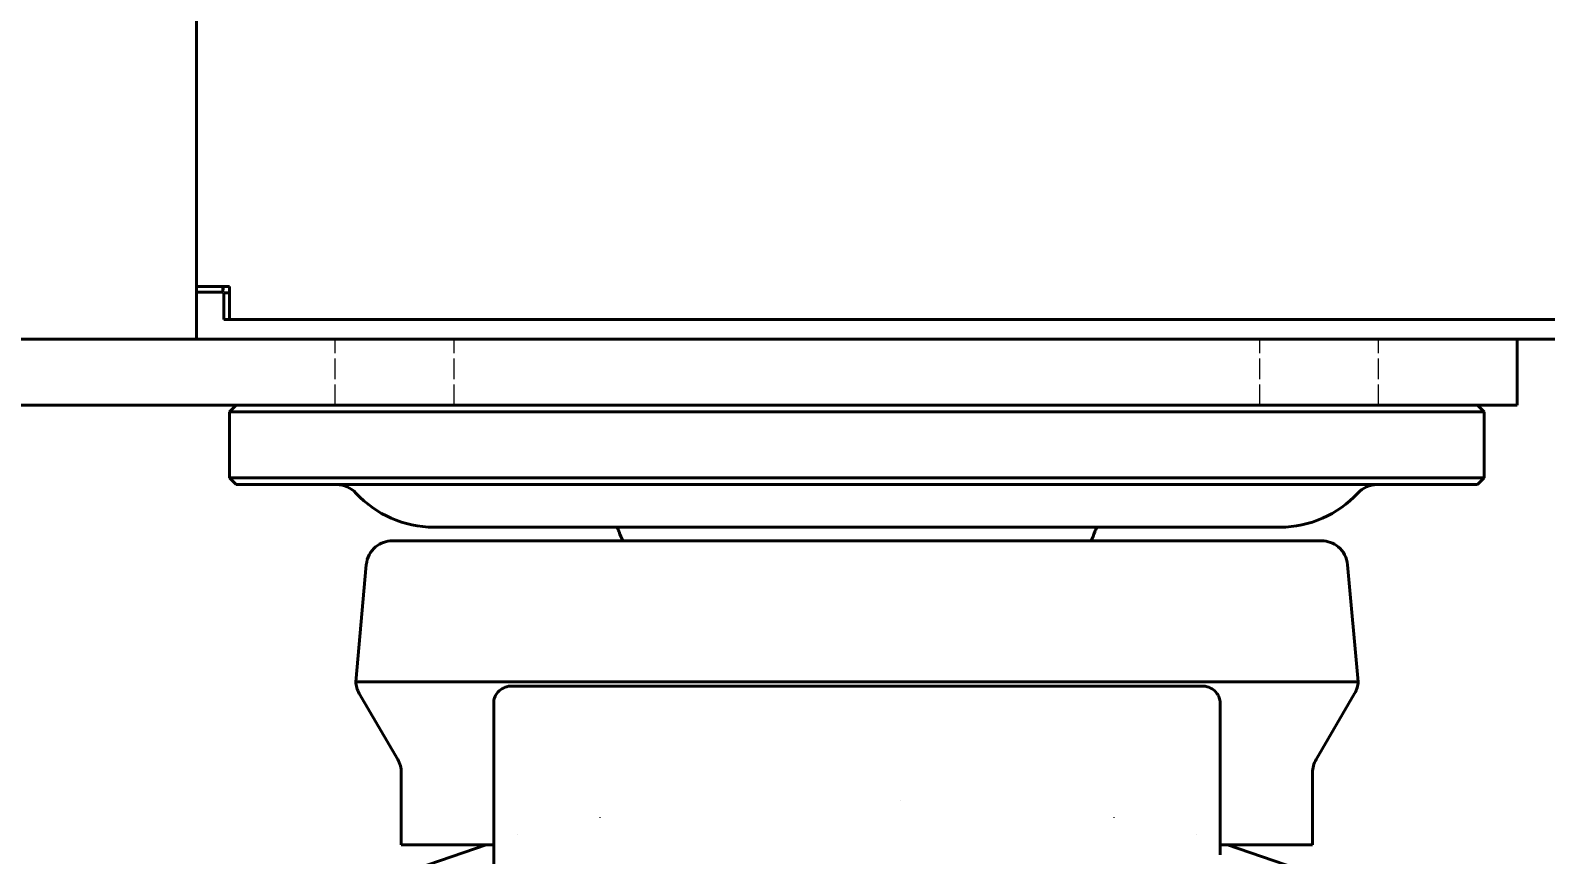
# Model space of a CAD drawing. Header units: millimetres. Extents: x 0 to 51860, y 0 to 5940.
# Drawn here: x 2456.4 to 2571.2, y 1769 to 1831.4 of the extents above; entities that cross this region are included whole.
import ezdxf

# ---------------------------------------------------------------- set-up
doc = ezdxf.new("R2010")
doc.units = ezdxf.units.MM
doc.header["$LTSCALE"] = 10
doc.linetypes.add('DASHED', pattern=[0.2067, 0.1654, -0.0413])
for name, color, linetype, lineweight in [('가려진 것(ISO)', 2, 'DASHED', 18), ('가시적인 것(ISO)', 3, 'Continuous', 40), ('치수(ISO)', 2, 'Continuous', 25)]:
    doc.layers.add(name, color=color, linetype=linetype, lineweight=lineweight)
doc.styles.add('치수 텍스트_PSTEK_POSCO', font='isocp.shx')
doc.dimstyles.new('치수_PSTEK_POSCO', dxfattribs={"dimscale": 10, "dimtxt": 3.5, "dimasz": 2.5, "dimexe": 2, "dimexo": 2.5, "dimgap": 1, "dimtad": 1, "dimrnd": 1e-08, "dimdsep": 46, "dimtxsty": '치수 텍스트_PSTEK_POSCO', "dimcen": 0.09, "dimdle": 10, "dimclrd": 7, "dimclre": 7, "dimclrt": 2, "dimadec": 1, "dimazin": 2, "dimtfac": 1, "dimtmove": 0, "dimatfit": 3, "dimfxl": 0, "dimtolj": 1, "dimlwd": -1, "dimlwe": -1, "dimarcsym": 0})

# ---------------------------------------------------------------- blocks, each defined once
blk = doc.blocks.new('*D38')
at = {"layer": 'Defpoints', "color": 0}
for p in [(3319.03, 1812.01), (2349.03, 1803.01), (3319.03, 1569.51)]:
    blk.add_point(p, dxfattribs=at)
at = {"layer": '치수(ISO)', "color": 7}
for p, q in [((3319.03, 1787.01), (3319.03, 1549.51)), ((2349.03, 1778.01), (2349.03, 1549.51)), ((2374.03, 1569.51), (3294.03, 1569.51))]:
    blk.add_line(p, q, dxfattribs=at)
for points in [[(2374.03, 1573.68), (2374.03, 1565.34), (2349.03, 1569.51)], [(3294.03, 1573.68), (3294.03, 1565.34), (3319.03, 1569.51)]]:
    blk.add_solid(points, dxfattribs=at)
at = {"layer": '치수(ISO)', "color": 2, "insert": (2801.79, 1597.01), "char_height": 35, "attachment_point": 4, "style": '치수 텍스트_PSTEK_POSCO'}
blk.add_mtext('\\A1;970', dxfattribs=at)

msp = doc.modelspace()

# ---------------------------------------------------------------- linework, layer by layer
at = {"layer": '가려진 것(ISO)', "ltscale": 0.952248}
for p, q in [((2479.5311, 1803.0063), (2479.5311, 1808.0063)), ((2488.5311, 1803.0063), (2488.5311, 1808.0063)), ((2549.5311, 1803.0063), (2549.5311, 1808.0063)), ((2558.5311, 1803.0063), (2558.5311, 1808.0063))]:
    msp.add_line(p, q, dxfattribs=at)
at = {"layer": '가시적인 것(ISO)'}
for p, q in [((2469.0311, 1812.0063), (2469.0311, 3354.0063)), ((2469.0311, 1812.0063), (2469.0311, 1811.577)), ((2469.0311, 1812.0063), (2471.5311, 1812.0063)), ((2471.0311, 1812.0063), (2471.0311, 1811.577)), ((2471.5311, 1812.0063), (2471.5311, 1809.5063)), ((2471.0311, 1811.577), (2469.0311, 1811.577)), ((2469.0311, 1811.577), (2469.0311, 1808.0063)), ((2471.5311, 1811.5063), (2471.1018, 1811.5063)), ((2471.1018, 1811.5063), (2471.1018, 1809.5063)), ((2471.1018, 1809.5063), (2471.5311, 1809.5063)), ((3316.5311, 1809.5063), (2471.5311, 1809.5063)), ((2349.0311, 1808.0063), (2569.0311, 1808.0063)), ((3319.0311, 1808.0063), (2469.0311, 1808.0063)), ((2569.0311, 1803.0063), (2569.0311, 1808.0063)), ((2569.0311, 1803.0063), (2349.0311, 1803.0063)), ((2471.5311, 1802.5063), (2472.0311, 1803.0063)), ((2566.5311, 1802.5063), (2566.0311, 1803.0063)), ((2481.5311, 1802.5063), (2471.5311, 1802.5063)), ((2471.5311, 1802.5063), (2471.5311, 1797.5063)), ((2481.5311, 1802.5063), (2556.5311, 1802.5063)), ((2566.5311, 1802.5063), (2556.5311, 1802.5063)), ((2566.5311, 1797.5063), (2566.5311, 1802.5063)), ((2471.5311, 1797.5063), (2481.5311, 1797.5063)), ((2472.0311, 1797.0063), (2471.5311, 1797.5063)), ((2481.5311, 1797.0063), (2472.0311, 1797.0063)), ((2556.5311, 1797.5063), (2481.5311, 1797.5063)), ((2481.5311, 1797.0063), (2556.5311, 1797.0063)), ((2556.5311, 1797.5063), (2566.5311, 1797.5063)), ((2566.0311, 1797.0063), (2556.5311, 1797.0063)), ((2566.0311, 1797.0063), (2566.5311, 1797.5063)), ((2486.9844, 1793.7846), (2551.0777, 1793.7846)), ((2554.2057, 1792.7463), (2483.8565, 1792.7463)), ((2481.8846, 1790.9439), (2481.0794, 1782.0875)), ((2556.1775, 1790.9439), (2556.9827, 1782.0875)), ((2481.0794, 1782.0875), (2556.9827, 1782.0875)), ((2484.2586, 1776.2133), (2481.3481, 1781.2028)), ((2492.655, 1781.7463), (2493.0223, 1781.7463)), ((2493.0226, 1781.7463), (2493.023, 1781.7463)), ((2545.0391, 1781.7463), (2493.023, 1781.7463)), ((2545.0391, 1781.7463), (2545.0395, 1781.7463)), ((2545.0397, 1781.7463), (2545.4069, 1781.7463)), ((2553.8035, 1776.2133), (2556.714, 1781.2028)), ((2484.5311, 1769.7463), (2484.5311, 1775.2056)), ((2553.5311, 1769.7463), (2553.5311, 1775.2056)), ((2522.3498, 1773.1063), (2522.3499, 1773.1063)), ((2493.3187, 1770.5063), (2493.3187, 1770.5063)), ((2544.7434, 1770.5063), (2544.7434, 1770.5063)), ((2490.9676, 1769.7463), (2482.2063, 1766.7381)), ((2491.5311, 1769.7463), (2484.5311, 1769.7463)), ((2553.5311, 1769.7463), (2546.5311, 1769.7463)), ((2547.0946, 1769.7463), (2555.8558, 1766.7381)), ((2491.5311, 1768.9988), (2491.5311, 1736.4861))]:
    msp.add_line(p, q, dxfattribs=at)
for centre, radius, start, end in [((2479.6322, 1795.0063), 2, 42.674758, 90), ((2558.4299, 1795.0063), 2, 90, 137.325242), ((2486.9844, 1801.7846), 8, 222.674758, 270), ((2551.0777, 1801.7846), 8, 270, 317.325242), ((2499.1368, 1792.7514), 2, 19.959337, 31.105901), ((2509.4761, 1796.5063), 9, 199.959337, 204.694369), ((2528.586, 1796.5063), 9, 335.305631, 340.040663), ((2538.9253, 1792.7514), 2, 148.894099, 160.040663), ((2483.8764, 1790.7628), 2, 130.081559, 174.805164), ((2483.8565, 1790.7463), 2, 90, 129.338394), ((2554.2057, 1790.7463), 2, 50.661606, 90), ((2554.1857, 1790.7628), 2, 5.194836, 49.918441), ((2483.0757, 1782.2105), 2, 183.52502, 210.256437), ((2554.9865, 1782.2105), 2, 329.743563, 356.47498), ((2482.5311, 1775.2056), 2, 0, 30.256437), ((2555.5311, 1775.2056), 2, 149.743563, 180), ((2509.5311, 1770.6063), 10, 173.029251, 173.030081), ((2528.5311, 1770.6063), 10, 6.965583, 6.967498)]:
    msp.add_arc(centre, radius, start, end, dxfattribs=at)
for points in [[(2471.0311, 1811.577), (2471.0311, 1811.7201), (2471.0353, 1811.8632), (2471.0426, 1812.0063)], [(2471.1018, 1811.5063), (2471.2449, 1811.5063), (2471.388, 1811.5105), (2471.5311, 1811.5178)]]:
    msp.add_open_spline(points, degree=3, dxfattribs=at)
for points, knots in [([(2491.7675, 1781.2028), (2491.6959, 1781.1078), (2491.637, 1780.9993), (2491.5548, 1780.7555), (2491.5311, 1780.6192), (2491.5311, 1780.4709)], [-0.117612459, -0.117612459, -0.117612459, -0.117612459, -0.058809775, -0.058809775, 0, 0, 0, 0]), ([(2491.7676, 1781.2028), (2491.866, 1781.3334), (2491.9928, 1781.4508), (2492.2977, 1781.64), (2492.4693, 1781.7081), (2492.6553, 1781.7465)], [0, 0, 0, 0, 0.080696188, 0.080696188, 0.161315539, 0.161315539, 0.161315539, 0.161315539]), ([(2546.2945, 1781.2028), (2546.196, 1781.3334), (2546.0693, 1781.4508), (2545.7643, 1781.64), (2545.5927, 1781.7081), (2545.4067, 1781.7464)], [-0.16261921, -0.16261921, -0.16261921, -0.16261921, -0.081314971, -0.081314971, -0.000095777, -0.000095777, -0.000095777, -0.000095777]), ([(2546.2945, 1781.2028), (2546.3661, 1781.1078), (2546.4251, 1780.9993), (2546.5073, 1780.7555), (2546.5311, 1780.6192), (2546.5311, 1780.4709)], [0.000015168, 0.000015168, 0.000015168, 0.000015168, 0.058708515, 0.058708515, 0.117409854, 0.117409854, 0.117409854, 0.117409854]), ([(2491.5311, 1780.4709), (2491.5311, 1780.062), (2491.5311, 1779.636), (2491.5311, 1778.236), (2491.5311, 1777.2143), (2491.5311, 1775.5013), (2491.5311, 1774.8295), (2491.5311, 1773.7221), (2491.5311, 1773.2923), (2491.5311, 1771.9937), (2491.5311, 1771.1155), (2491.5311, 1769.8204), (2491.5311, 1769.4105), (2491.5311, 1768.9989)], [11.59230249, 11.59230249, 11.59230249, 11.59230249, 16.12777669, 16.12777669, 26.08700564, 26.08700564, 32.31152373, 32.31152373, 36.20184754, 36.20184754, 43.98249516, 43.98249516, 47.56309962, 47.56309962, 47.56309962, 47.56309962]), ([(2546.5311, 1768.9988), (2546.5311, 1769.1421), (2546.5311, 1769.2852), (2546.5311, 1770.1417), (2546.5311, 1770.8501), (2546.5311, 1771.9906), (2546.5311, 1772.4266), (2546.5311, 1773.7252), (2546.5311, 1774.5786), (2546.5311, 1776.7499), (2546.5311, 1778.043), (2546.5311, 1779.6651), (2546.5311, 1780.0759), (2546.5311, 1780.4709)], [6.51269429, 6.51269429, 6.51269429, 6.51269429, 7.75913982, 7.75913982, 13.98363591, 13.98363591, 17.87394597, 17.87394597, 25.65456608, 25.65456608, 38.10355826, 38.10355826, 42.4834071, 42.4834071, 42.4834071, 42.4834071])]:
    msp.add_open_spline(points, degree=3, knots=knots, dxfattribs=at)

# ---------------------------------------------------------------- dimensions: what is measured, and where the dimension line sits
at = {"layer": '치수(ISO)', "color": 7}
dim = msp.add_linear_dim(base=(3319.0311, 1569.5104), p1=(2349.0311, 1803.0063), p2=(3319.0311, 1812.0063), angle=180, dimstyle='치수_PSTEK_POSCO', override={"dimdec": 2, "dimtp": 0, "dimtm": 0, "dimtdec": 2, "dimtofl": 0, "dimatfit": 1}, dxfattribs=at)
dim.commit()
dim.dimension.update_dxf_attribs({"geometry": '*D38', "text_midpoint": (2834.0311, 1569.5104), "dimtype": 160})

doc.saveas('drawing.dxf')
